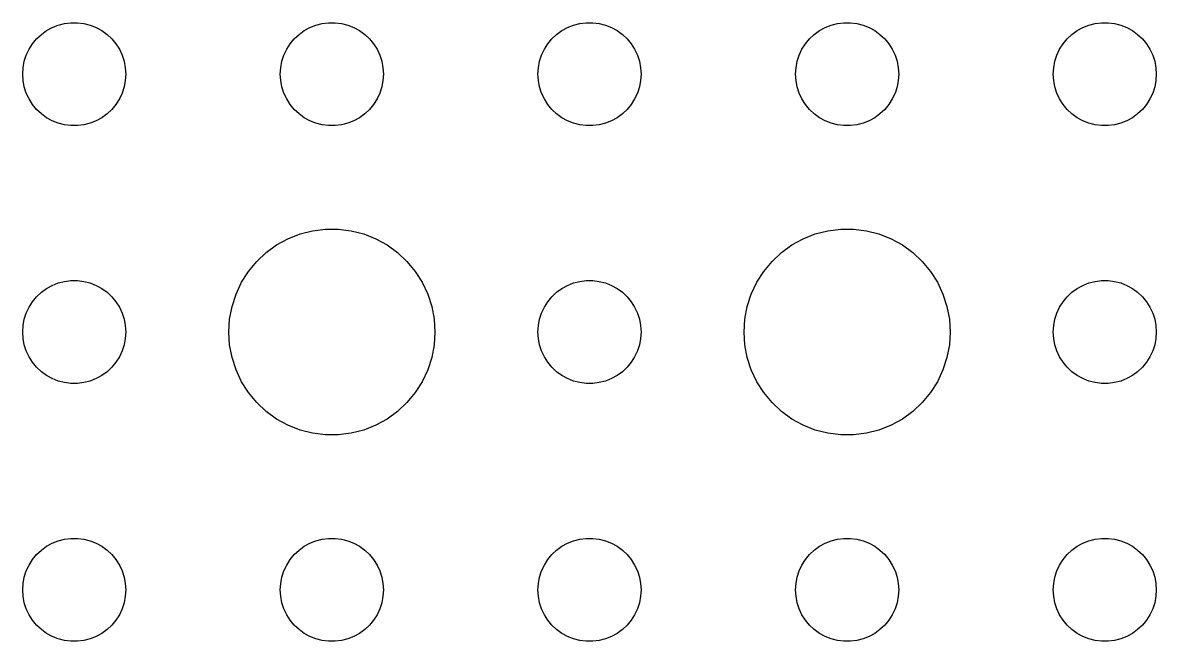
# Model space of a CAD drawing. Header units: metres. Extents: x -150 to 150, y -104 to 104.
# Drawn here: x -1.5 to 31.5, y -76.5 to -58.5 of the extents above; entities that cross this region are included whole.
import ezdxf

# ---------------------------------------------------------------- set-up
doc = ezdxf.new("R2010")
doc.units = ezdxf.units.M

msp = doc.modelspace()

# ---------------------------------------------------------------- linework, layer by layer
for p, q in [((-0.95613, -58.8442), (-0.80373, -58.7335)), ((-0.80373, -58.7335), (-0.63866, -58.6428)), ((-0.63866, -58.6428), (-0.46352, -58.5734)), ((-0.46352, -58.5734), (-0.28107, -58.5266)), ((-0.28107, -58.5266), (-0.09418, -58.503)), ((-0.09418, -58.503), (0.09418, -58.503)), ((0.09418, -58.503), (0.28107, -58.5266)), ((0.28107, -58.5266), (0.46352, -58.5734)), ((0.46352, -58.5734), (0.63866, -58.6428)), ((0.63866, -58.6428), (0.80373, -58.7335)), ((0.80373, -58.7335), (0.95613, -58.8442)), ((6.54385, -58.8442), (6.69626, -58.7335)), ((6.69626, -58.7335), (6.86133, -58.6428)), ((6.86133, -58.6428), (7.03647, -58.5734)), ((7.03647, -58.5734), (7.21892, -58.5266)), ((7.21892, -58.5266), (7.40581, -58.503)), ((7.40581, -58.503), (7.59418, -58.503)), ((7.59418, -58.503), (7.78107, -58.5266)), ((7.78107, -58.5266), (7.96352, -58.5734)), ((7.96352, -58.5734), (8.13866, -58.6428)), ((8.13866, -58.6428), (8.30373, -58.7335)), ((8.30373, -58.7335), (8.45613, -58.8442)), ((14.0439, -58.8442), (14.1963, -58.7335)), ((14.1963, -58.7335), (14.3613, -58.6428)), ((14.3613, -58.6428), (14.5365, -58.5734)), ((14.5365, -58.5734), (14.7189, -58.5266)), ((14.7189, -58.5266), (14.9058, -58.503)), ((14.9058, -58.503), (15.0942, -58.503)), ((15.0942, -58.503), (15.2811, -58.5266)), ((15.2811, -58.5266), (15.4635, -58.5734)), ((15.4635, -58.5734), (15.6387, -58.6428)), ((15.6387, -58.6428), (15.8037, -58.7335)), ((15.8037, -58.7335), (15.9561, -58.8442)), ((21.5439, -58.8442), (21.6963, -58.7335)), ((21.6963, -58.7335), (21.8613, -58.6428)), ((21.8613, -58.6428), (22.0365, -58.5734)), ((22.0365, -58.5734), (22.2189, -58.5266)), ((22.2189, -58.5266), (22.4058, -58.503)), ((22.4058, -58.503), (22.5942, -58.503)), ((22.5942, -58.503), (22.7811, -58.5266)), ((22.7811, -58.5266), (22.9635, -58.5734)), ((22.9635, -58.5734), (23.1387, -58.6428)), ((23.1387, -58.6428), (23.3037, -58.7335)), ((23.3037, -58.7335), (23.4561, -58.8442)), ((29.0439, -58.8442), (29.1963, -58.7335)), ((29.1963, -58.7335), (29.3613, -58.6428)), ((29.3613, -58.6428), (29.5365, -58.5734)), ((29.5365, -58.5734), (29.7189, -58.5266)), ((29.7189, -58.5266), (29.9058, -58.503)), ((29.9058, -58.503), (30.0942, -58.503)), ((30.0942, -58.503), (30.2811, -58.5266)), ((30.2811, -58.5266), (30.4635, -58.5734)), ((30.4635, -58.5734), (30.6387, -58.6428)), ((30.6387, -58.6428), (30.8037, -58.7335)), ((30.8037, -58.7335), (30.9561, -58.8442)), ((-1.21352, -59.1183), (-1.09344, -58.9732)), ((-1.09344, -58.9732), (-0.95613, -58.8442)), ((0.95613, -58.8442), (1.09344, -58.9732)), ((1.09344, -58.9732), (1.21352, -59.1183)), ((6.28647, -59.1183), (6.40654, -58.9732)), ((6.40654, -58.9732), (6.54385, -58.8442)), ((8.45613, -58.8442), (8.59344, -58.9732)), ((8.59344, -58.9732), (8.71352, -59.1183)), ((13.7865, -59.1183), (13.9065, -58.9732)), ((13.9065, -58.9732), (14.0439, -58.8442)), ((15.9561, -58.8442), (16.0934, -58.9732)), ((16.0934, -58.9732), (16.2135, -59.1183)), ((21.2865, -59.1183), (21.4065, -58.9732)), ((21.4065, -58.9732), (21.5439, -58.8442)), ((23.4561, -58.8442), (23.5934, -58.9732)), ((23.5934, -58.9732), (23.7135, -59.1183)), ((28.7865, -59.1183), (28.9065, -58.9732)), ((28.9065, -58.9732), (29.0439, -58.8442)), ((30.9561, -58.8442), (31.0934, -58.9732)), ((31.0934, -58.9732), (31.2135, -59.1183)), ((-1.39465, -59.4478), (-1.31445, -59.2774)), ((-1.31445, -59.2774), (-1.21352, -59.1183)), ((1.21352, -59.1183), (1.31445, -59.2774)), ((1.31445, -59.2774), (1.39465, -59.4478)), ((6.10533, -59.4478), (6.18553, -59.2774)), ((6.18553, -59.2774), (6.28647, -59.1183)), ((8.71352, -59.1183), (8.81445, -59.2774)), ((8.81445, -59.2774), (8.89465, -59.4478)), ((13.6053, -59.4478), (13.6855, -59.2774)), ((13.6855, -59.2774), (13.7865, -59.1183)), ((16.2135, -59.1183), (16.3145, -59.2774)), ((16.3145, -59.2774), (16.3947, -59.4478)), ((21.1053, -59.4478), (21.1855, -59.2774)), ((21.1855, -59.2774), (21.2865, -59.1183)), ((23.7135, -59.1183), (23.8145, -59.2774)), ((23.8145, -59.2774), (23.8947, -59.4478)), ((28.6053, -59.4478), (28.6855, -59.2774)), ((28.6855, -59.2774), (28.7865, -59.1183)), ((31.2135, -59.1183), (31.3145, -59.2774)), ((31.3145, -59.2774), (31.3947, -59.4478)), ((-1.48816, -59.812), (-1.45287, -59.627)), ((-1.45287, -59.627), (-1.39465, -59.4478)), ((1.39465, -59.4478), (1.45287, -59.627)), ((1.45287, -59.627), (1.48816, -59.812)), ((6.01183, -59.812), (6.04712, -59.627)), ((6.04712, -59.627), (6.10533, -59.4478)), ((8.89465, -59.4478), (8.95287, -59.627)), ((8.95287, -59.627), (8.98816, -59.812)), ((13.5118, -59.812), (13.5471, -59.627)), ((13.5471, -59.627), (13.6053, -59.4478)), ((16.3947, -59.4478), (16.4529, -59.627)), ((16.4529, -59.627), (16.4882, -59.812)), ((21.0118, -59.812), (21.0471, -59.627)), ((21.0471, -59.627), (21.1053, -59.4478)), ((23.8947, -59.4478), (23.9529, -59.627)), ((23.9529, -59.627), (23.9882, -59.812)), ((28.5118, -59.812), (28.5471, -59.627)), ((28.5471, -59.627), (28.6053, -59.4478)), ((31.3947, -59.4478), (31.4529, -59.627)), ((31.4529, -59.627), (31.4882, -59.812)), ((-1.5, -60), (-1.48816, -59.812)), ((-1.48816, -60.188), (-1.5, -60)), ((1.48816, -59.812), (1.5, -60)), ((1.5, -60), (1.48816, -60.188)), ((6, -60), (6.01183, -59.812)), ((6.01183, -60.188), (6, -60)), ((8.98816, -59.812), (9, -60)), ((9, -60), (8.98816, -60.188)), ((13.5, -60), (13.5118, -59.812)), ((13.5118, -60.188), (13.5, -60)), ((16.4882, -59.812), (16.5, -60)), ((16.5, -60), (16.4882, -60.188)), ((21, -60), (21.0118, -59.812)), ((21.0118, -60.188), (21, -60)), ((23.9882, -59.812), (24, -60)), ((24, -60), (23.9882, -60.188)), ((28.5, -60), (28.5118, -59.812)), ((28.5118, -60.188), (28.5, -60)), ((31.4882, -59.812), (31.5, -60)), ((31.5, -60), (31.4882, -60.188)), ((-1.45287, -60.373), (-1.48816, -60.188)), ((-1.39465, -60.5522), (-1.45287, -60.373)), ((1.45287, -60.373), (1.39465, -60.5522)), ((1.48816, -60.188), (1.45287, -60.373)), ((6.04712, -60.373), (6.01183, -60.188)), ((6.10533, -60.5522), (6.04712, -60.373)), ((8.95287, -60.373), (8.89465, -60.5522)), ((8.98816, -60.188), (8.95287, -60.373)), ((13.5471, -60.373), (13.5118, -60.188)), ((13.6053, -60.5522), (13.5471, -60.373)), ((16.4529, -60.373), (16.3947, -60.5522)), ((16.4882, -60.188), (16.4529, -60.373)), ((21.0471, -60.373), (21.0118, -60.188)), ((21.1053, -60.5522), (21.0471, -60.373)), ((23.9529, -60.373), (23.8947, -60.5522)), ((23.9882, -60.188), (23.9529, -60.373)), ((28.5471, -60.373), (28.5118, -60.188)), ((28.6053, -60.5522), (28.5471, -60.373)), ((31.4529, -60.373), (31.3947, -60.5522)), ((31.4882, -60.188), (31.4529, -60.373)), ((-1.31445, -60.7226), (-1.39465, -60.5522)), ((1.39465, -60.5522), (1.31445, -60.7226)), ((6.18553, -60.7226), (6.10533, -60.5522)), ((8.89465, -60.5522), (8.81445, -60.7226)), ((13.6855, -60.7226), (13.6053, -60.5522)), ((16.3947, -60.5522), (16.3145, -60.7226)), ((21.1855, -60.7226), (21.1053, -60.5522)), ((23.8947, -60.5522), (23.8145, -60.7226)), ((28.6855, -60.7226), (28.6053, -60.5522)), ((31.3947, -60.5522), (31.3145, -60.7226)), ((-1.21352, -60.8817), (-1.31445, -60.7226)), ((-1.09344, -61.0268), (-1.21352, -60.8817)), ((-0.95613, -61.1558), (-1.09344, -61.0268)), ((1.09344, -61.0268), (0.95613, -61.1558)), ((1.21352, -60.8817), (1.09344, -61.0268)), ((1.31445, -60.7226), (1.21352, -60.8817)), ((6.28647, -60.8817), (6.18553, -60.7226)), ((6.40654, -61.0268), (6.28647, -60.8817)), ((6.54385, -61.1558), (6.40654, -61.0268)), ((8.59344, -61.0268), (8.45613, -61.1558)), ((8.71352, -60.8817), (8.59344, -61.0268)), ((8.81445, -60.7226), (8.71352, -60.8817)), ((13.7865, -60.8817), (13.6855, -60.7226)), ((13.9065, -61.0268), (13.7865, -60.8817)), ((14.0439, -61.1558), (13.9065, -61.0268)), ((16.0934, -61.0268), (15.9561, -61.1558)), ((16.2135, -60.8817), (16.0934, -61.0268)), ((16.3145, -60.7226), (16.2135, -60.8817)), ((21.2865, -60.8817), (21.1855, -60.7226)), ((21.4065, -61.0268), (21.2865, -60.8817)), ((21.5439, -61.1558), (21.4065, -61.0268)), ((23.5934, -61.0268), (23.4561, -61.1558)), ((23.7135, -60.8817), (23.5934, -61.0268)), ((23.8145, -60.7226), (23.7135, -60.8817)), ((28.7865, -60.8817), (28.6855, -60.7226)), ((28.9065, -61.0268), (28.7865, -60.8817)), ((29.0439, -61.1558), (28.9065, -61.0268)), ((31.0934, -61.0268), (30.9561, -61.1558)), ((31.2135, -60.8817), (31.0934, -61.0268)), ((31.3145, -60.7226), (31.2135, -60.8817)), ((-0.80373, -61.2665), (-0.95613, -61.1558)), ((-0.63866, -61.3572), (-0.80373, -61.2665)), ((-0.46352, -61.4266), (-0.63866, -61.3572)), ((0.63866, -61.3572), (0.46352, -61.4266)), ((0.80373, -61.2665), (0.63866, -61.3572)), ((0.95613, -61.1558), (0.80373, -61.2665)), ((6.69626, -61.2665), (6.54385, -61.1558)), ((6.86133, -61.3572), (6.69626, -61.2665)), ((7.03647, -61.4266), (6.86133, -61.3572)), ((8.13866, -61.3572), (7.96352, -61.4266)), ((8.30373, -61.2665), (8.13866, -61.3572)), ((8.45613, -61.1558), (8.30373, -61.2665)), ((14.1963, -61.2665), (14.0439, -61.1558)), ((14.3613, -61.3572), (14.1963, -61.2665)), ((14.5365, -61.4266), (14.3613, -61.3572)), ((15.6387, -61.3572), (15.4635, -61.4266)), ((15.8037, -61.2665), (15.6387, -61.3572)), ((15.9561, -61.1558), (15.8037, -61.2665)), ((21.6963, -61.2665), (21.5439, -61.1558)), ((21.8613, -61.3572), (21.6963, -61.2665)), ((22.0365, -61.4266), (21.8613, -61.3572)), ((23.1387, -61.3572), (22.9635, -61.4266)), ((23.3037, -61.2665), (23.1387, -61.3572)), ((23.4561, -61.1558), (23.3037, -61.2665)), ((29.1963, -61.2665), (29.0439, -61.1558)), ((29.3613, -61.3572), (29.1963, -61.2665)), ((29.5365, -61.4266), (29.3613, -61.3572)), ((30.6387, -61.3572), (30.4635, -61.4266)), ((30.8037, -61.2665), (30.6387, -61.3572)), ((30.9561, -61.1558), (30.8037, -61.2665)), ((-0.28107, -61.4734), (-0.46352, -61.4266)), ((-0.09418, -61.497), (-0.28107, -61.4734)), ((0.09418, -61.497), (-0.09418, -61.497)), ((0.28107, -61.4734), (0.09418, -61.497)), ((0.46352, -61.4266), (0.28107, -61.4734)), ((7.21892, -61.4734), (7.03647, -61.4266)), ((7.40581, -61.497), (7.21892, -61.4734)), ((7.59418, -61.497), (7.40581, -61.497)), ((7.78107, -61.4734), (7.59418, -61.497)), ((7.96352, -61.4266), (7.78107, -61.4734)), ((14.7189, -61.4734), (14.5365, -61.4266)), ((14.9058, -61.497), (14.7189, -61.4734)), ((15.0942, -61.497), (14.9058, -61.497)), ((15.2811, -61.4734), (15.0942, -61.497)), ((15.4635, -61.4266), (15.2811, -61.4734)), ((22.2189, -61.4734), (22.0365, -61.4266)), ((22.4058, -61.497), (22.2189, -61.4734)), ((22.5942, -61.497), (22.4058, -61.497)), ((22.7811, -61.4734), (22.5942, -61.497)), ((22.9635, -61.4266), (22.7811, -61.4734)), ((29.7189, -61.4734), (29.5365, -61.4266)), ((29.9058, -61.497), (29.7189, -61.4734)), ((30.0942, -61.497), (29.9058, -61.497)), ((30.2811, -61.4734), (30.0942, -61.497)), ((30.4635, -61.4266), (30.2811, -61.4734)), ((6.22266, -64.7855), (6.57294, -64.6468)), ((6.57294, -64.6468), (6.93785, -64.5531)), ((6.93785, -64.5531), (7.31161, -64.5059)), ((7.31161, -64.5059), (7.68837, -64.5059)), ((7.68837, -64.5059), (8.06213, -64.5531)), ((8.06213, -64.5531), (8.42705, -64.6468)), ((8.42705, -64.6468), (8.77733, -64.7855)), ((21.2227, -64.7855), (21.5729, -64.6468)), ((21.5729, -64.6468), (21.9379, -64.5531)), ((21.9379, -64.5531), (22.3116, -64.5059)), ((22.3116, -64.5059), (22.6884, -64.5059)), ((22.6884, -64.5059), (23.0621, -64.5531)), ((23.0621, -64.5531), (23.427, -64.6468)), ((23.427, -64.6468), (23.7773, -64.7855)), ((5.58772, -65.1885), (5.89252, -64.967)), ((5.89252, -64.967), (6.22266, -64.7855)), ((8.77733, -64.7855), (9.10747, -64.967)), ((9.10747, -64.967), (9.41226, -65.1885)), ((20.5877, -65.1885), (20.8925, -64.967)), ((20.8925, -64.967), (21.2227, -64.7855)), ((23.7773, -64.7855), (24.1075, -64.967)), ((24.1075, -64.967), (24.4123, -65.1885)), ((5.31308, -65.4464), (5.58772, -65.1885)), ((9.41226, -65.1885), (9.6869, -65.4464)), ((20.3131, -65.4464), (20.5877, -65.1885)), ((24.4123, -65.1885), (24.6869, -65.4464)), ((5.07294, -65.7366), (5.31308, -65.4464)), ((9.6869, -65.4464), (9.92705, -65.7366)), ((20.0729, -65.7366), (20.3131, -65.4464)), ((24.6869, -65.4464), (24.927, -65.7366)), ((4.87108, -66.0547), (5.07294, -65.7366)), ((9.92705, -65.7366), (10.1289, -66.0547)), ((19.8711, -66.0547), (20.0729, -65.7366)), ((24.927, -65.7366), (25.1289, -66.0547)), ((-0.95613, -66.3442), (-0.80373, -66.2335)), ((-0.80373, -66.2335), (-0.63866, -66.1428)), ((-0.63866, -66.1428), (-0.46352, -66.0734)), ((-0.46352, -66.0734), (-0.28107, -66.0266)), ((-0.28107, -66.0266), (-0.09418, -66.003)), ((-0.09418, -66.003), (0.09418, -66.003)), ((0.09418, -66.003), (0.28107, -66.0266)), ((0.28107, -66.0266), (0.46352, -66.0734)), ((0.46352, -66.0734), (0.63866, -66.1428)), ((0.63866, -66.1428), (0.80373, -66.2335)), ((0.80373, -66.2335), (0.95613, -66.3442)), ((4.71066, -66.3956), (4.87108, -66.0547)), ((10.1289, -66.0547), (10.2893, -66.3956)), ((14.0439, -66.3442), (14.1963, -66.2335)), ((14.1963, -66.2335), (14.3613, -66.1428)), ((14.3613, -66.1428), (14.5365, -66.0734)), ((14.5365, -66.0734), (14.7189, -66.0266)), ((14.7189, -66.0266), (14.9058, -66.003)), ((14.9058, -66.003), (15.0942, -66.003)), ((15.0942, -66.003), (15.2811, -66.0266)), ((15.2811, -66.0266), (15.4635, -66.0734)), ((15.4635, -66.0734), (15.6387, -66.1428)), ((15.6387, -66.1428), (15.8037, -66.2335)), ((15.8037, -66.2335), (15.9561, -66.3442)), ((19.7107, -66.3956), (19.8711, -66.0547)), ((25.1289, -66.0547), (25.2893, -66.3956)), ((29.0439, -66.3442), (29.1963, -66.2335)), ((29.1963, -66.2335), (29.3613, -66.1428)), ((29.3613, -66.1428), (29.5365, -66.0734)), ((29.5365, -66.0734), (29.7189, -66.0266)), ((29.7189, -66.0266), (29.9058, -66.003)), ((29.9058, -66.003), (30.0942, -66.003)), ((30.0942, -66.003), (30.2811, -66.0266)), ((30.2811, -66.0266), (30.4635, -66.0734)), ((30.4635, -66.0734), (30.6387, -66.1428)), ((30.6387, -66.1428), (30.8037, -66.2335)), ((30.8037, -66.2335), (30.9561, -66.3442)), ((-1.31445, -66.7774), (-1.21352, -66.6183)), ((-1.21352, -66.6183), (-1.09344, -66.4732)), ((-1.09344, -66.4732), (-0.95613, -66.3442)), ((0.95613, -66.3442), (1.09344, -66.4732)), ((1.09344, -66.4732), (1.21352, -66.6183)), ((1.21352, -66.6183), (1.31445, -66.7774)), ((4.59424, -66.7539), (4.71066, -66.3956)), ((10.2893, -66.3956), (10.4057, -66.7539)), ((13.6855, -66.7774), (13.7865, -66.6183)), ((13.7865, -66.6183), (13.9065, -66.4732)), ((13.9065, -66.4732), (14.0439, -66.3442)), ((15.9561, -66.3442), (16.0934, -66.4732)), ((16.0934, -66.4732), (16.2135, -66.6183)), ((16.2135, -66.6183), (16.3145, -66.7774)), ((19.5942, -66.7539), (19.7107, -66.3956)), ((25.2893, -66.3956), (25.4057, -66.7539)), ((28.6855, -66.7774), (28.7865, -66.6183)), ((28.7865, -66.6183), (28.9065, -66.4732)), ((28.9065, -66.4732), (29.0439, -66.3442)), ((30.9561, -66.3442), (31.0934, -66.4732)), ((31.0934, -66.4732), (31.2135, -66.6183)), ((31.2135, -66.6183), (31.3145, -66.7774)), ((-1.45287, -67.127), (-1.39465, -66.9478)), ((-1.39465, -66.9478), (-1.31445, -66.7774)), ((1.31445, -66.7774), (1.39465, -66.9478)), ((1.39465, -66.9478), (1.45287, -67.127)), ((4.52365, -67.124), (4.59424, -66.7539)), ((10.4057, -66.7539), (10.4763, -67.124)), ((13.5471, -67.127), (13.6053, -66.9478)), ((13.6053, -66.9478), (13.6855, -66.7774)), ((16.3145, -66.7774), (16.3947, -66.9478)), ((16.3947, -66.9478), (16.4529, -67.127)), ((19.5237, -67.124), (19.5942, -66.7539)), ((25.4057, -66.7539), (25.4763, -67.124)), ((28.5471, -67.127), (28.6053, -66.9478)), ((28.6053, -66.9478), (28.6855, -66.7774)), ((31.3145, -66.7774), (31.3947, -66.9478)), ((31.3947, -66.9478), (31.4529, -67.127)), ((-1.5, -67.5), (-1.48816, -67.312)), ((-1.48816, -67.312), (-1.45287, -67.127)), ((1.45287, -67.127), (1.48816, -67.312)), ((1.48816, -67.312), (1.5, -67.5)), ((4.5, -67.5), (4.52365, -67.124)), ((10.4763, -67.124), (10.5, -67.5)), ((13.5, -67.5), (13.5118, -67.312)), ((13.5118, -67.312), (13.5471, -67.127)), ((16.4529, -67.127), (16.4882, -67.312)), ((16.4882, -67.312), (16.5, -67.5)), ((19.5, -67.5), (19.5237, -67.124)), ((25.4763, -67.124), (25.5, -67.5)), ((28.5, -67.5), (28.5118, -67.312)), ((28.5118, -67.312), (28.5471, -67.127)), ((31.4529, -67.127), (31.4882, -67.312)), ((31.4882, -67.312), (31.5, -67.5)), ((-1.48816, -67.688), (-1.5, -67.5)), ((1.5, -67.5), (1.48816, -67.688)), ((4.52365, -67.876), (4.5, -67.5)), ((10.5, -67.5), (10.4763, -67.876)), ((13.5118, -67.688), (13.5, -67.5)), ((16.5, -67.5), (16.4882, -67.688)), ((19.5237, -67.876), (19.5, -67.5)), ((25.5, -67.5), (25.4763, -67.876)), ((28.5118, -67.688), (28.5, -67.5)), ((31.5, -67.5), (31.4882, -67.688)), ((-1.45287, -67.873), (-1.48816, -67.688)), ((-1.39465, -68.0522), (-1.45287, -67.873)), ((1.45287, -67.873), (1.39465, -68.0522)), ((1.48816, -67.688), (1.45287, -67.873)), ((4.59424, -68.2461), (4.52365, -67.876)), ((10.4763, -67.876), (10.4057, -68.2461)), ((13.5471, -67.873), (13.5118, -67.688)), ((13.6053, -68.0522), (13.5471, -67.873)), ((16.4529, -67.873), (16.3947, -68.0522)), ((16.4882, -67.688), (16.4529, -67.873)), ((19.5942, -68.2461), (19.5237, -67.876)), ((25.4763, -67.876), (25.4057, -68.2461)), ((28.5471, -67.873), (28.5118, -67.688)), ((28.6053, -68.0522), (28.5471, -67.873)), ((31.4529, -67.873), (31.3947, -68.0522)), ((31.4882, -67.688), (31.4529, -67.873)), ((-1.31445, -68.2226), (-1.39465, -68.0522)), ((-1.21352, -68.3817), (-1.31445, -68.2226)), ((1.31445, -68.2226), (1.21352, -68.3817)), ((1.39465, -68.0522), (1.31445, -68.2226)), ((4.71066, -68.6044), (4.59424, -68.2461)), ((10.4057, -68.2461), (10.2893, -68.6044)), ((13.6855, -68.2226), (13.6053, -68.0522)), ((13.7865, -68.3817), (13.6855, -68.2226)), ((16.3145, -68.2226), (16.2135, -68.3817)), ((16.3947, -68.0522), (16.3145, -68.2226)), ((19.7107, -68.6044), (19.5942, -68.2461)), ((25.4057, -68.2461), (25.2893, -68.6044)), ((28.6855, -68.2226), (28.6053, -68.0522)), ((28.7865, -68.3817), (28.6855, -68.2226)), ((31.3145, -68.2226), (31.2135, -68.3817)), ((31.3947, -68.0522), (31.3145, -68.2226)), ((-1.09344, -68.5268), (-1.21352, -68.3817)), ((-0.95613, -68.6558), (-1.09344, -68.5268)), ((1.09344, -68.5268), (0.95613, -68.6558)), ((1.21352, -68.3817), (1.09344, -68.5268)), ((4.87108, -68.9453), (4.71066, -68.6044)), ((10.2893, -68.6044), (10.1289, -68.9453)), ((13.9065, -68.5268), (13.7865, -68.3817)), ((14.0439, -68.6558), (13.9065, -68.5268)), ((16.0934, -68.5268), (15.9561, -68.6558)), ((16.2135, -68.3817), (16.0934, -68.5268)), ((19.8711, -68.9453), (19.7107, -68.6044)), ((25.2893, -68.6044), (25.1289, -68.9453)), ((28.9065, -68.5268), (28.7865, -68.3817)), ((29.0439, -68.6558), (28.9065, -68.5268)), ((31.0934, -68.5268), (30.9561, -68.6558)), ((31.2135, -68.3817), (31.0934, -68.5268)), ((-0.80373, -68.7665), (-0.95613, -68.6558)), ((-0.63866, -68.8572), (-0.80373, -68.7665)), ((-0.46352, -68.9266), (-0.63866, -68.8572)), ((-0.28107, -68.9734), (-0.46352, -68.9266)), ((0.46352, -68.9266), (0.28107, -68.9734)), ((0.63866, -68.8572), (0.46352, -68.9266)), ((0.80373, -68.7665), (0.63866, -68.8572)), ((0.95613, -68.6558), (0.80373, -68.7665)), ((5.07294, -69.2634), (4.87108, -68.9453)), ((10.1289, -68.9453), (9.92705, -69.2634)), ((14.1963, -68.7665), (14.0439, -68.6558)), ((14.3613, -68.8572), (14.1963, -68.7665)), ((14.5365, -68.9266), (14.3613, -68.8572)), ((14.7189, -68.9734), (14.5365, -68.9266)), ((15.4635, -68.9266), (15.2811, -68.9734)), ((15.6387, -68.8572), (15.4635, -68.9266)), ((15.8037, -68.7665), (15.6387, -68.8572)), ((15.9561, -68.6558), (15.8037, -68.7665)), ((20.0729, -69.2634), (19.8711, -68.9453)), ((25.1289, -68.9453), (24.927, -69.2634)), ((29.1963, -68.7665), (29.0439, -68.6558)), ((29.3613, -68.8572), (29.1963, -68.7665)), ((29.5365, -68.9266), (29.3613, -68.8572)), ((29.7189, -68.9734), (29.5365, -68.9266)), ((30.4635, -68.9266), (30.2811, -68.9734)), ((30.6387, -68.8572), (30.4635, -68.9266)), ((30.8037, -68.7665), (30.6387, -68.8572)), ((30.9561, -68.6558), (30.8037, -68.7665)), ((-0.09418, -68.997), (-0.28107, -68.9734)), ((0.09418, -68.997), (-0.09418, -68.997)), ((0.28107, -68.9734), (0.09418, -68.997)), ((5.31308, -69.5536), (5.07294, -69.2634)), ((9.92705, -69.2634), (9.6869, -69.5536)), ((14.9058, -68.997), (14.7189, -68.9734)), ((15.0942, -68.997), (14.9058, -68.997)), ((15.2811, -68.9734), (15.0942, -68.997)), ((20.3131, -69.5536), (20.0729, -69.2634)), ((24.927, -69.2634), (24.6869, -69.5536)), ((29.9058, -68.997), (29.7189, -68.9734)), ((30.0942, -68.997), (29.9058, -68.997)), ((30.2811, -68.9734), (30.0942, -68.997)), ((5.58772, -69.8115), (5.31308, -69.5536)), ((9.6869, -69.5536), (9.41226, -69.8115)), ((20.5877, -69.8115), (20.3131, -69.5536)), ((24.6869, -69.5536), (24.4123, -69.8115)), ((5.89252, -70.033), (5.58772, -69.8115)), ((9.41226, -69.8115), (9.10747, -70.033)), ((20.8925, -70.033), (20.5877, -69.8115)), ((24.4123, -69.8115), (24.1075, -70.033)), ((6.22266, -70.2145), (5.89252, -70.033)), ((6.57294, -70.3532), (6.22266, -70.2145)), ((8.77733, -70.2145), (8.42705, -70.3532)), ((9.10747, -70.033), (8.77733, -70.2145)), ((21.2227, -70.2145), (20.8925, -70.033)), ((21.5729, -70.3532), (21.2227, -70.2145)), ((23.7773, -70.2145), (23.427, -70.3532)), ((24.1075, -70.033), (23.7773, -70.2145)), ((6.93785, -70.4469), (6.57294, -70.3532)), ((7.31161, -70.4941), (6.93785, -70.4469)), ((7.68837, -70.4941), (7.31161, -70.4941)), ((8.06213, -70.4469), (7.68837, -70.4941)), ((8.42705, -70.3532), (8.06213, -70.4469)), ((21.9379, -70.4469), (21.5729, -70.3532)), ((22.3116, -70.4941), (21.9379, -70.4469)), ((22.6884, -70.4941), (22.3116, -70.4941)), ((23.0621, -70.4469), (22.6884, -70.4941)), ((23.427, -70.3532), (23.0621, -70.4469)), ((-0.63866, -73.6428), (-0.46352, -73.5734)), ((-0.46352, -73.5734), (-0.28107, -73.5266)), ((-0.28107, -73.5266), (-0.09418, -73.503)), ((-0.09418, -73.503), (0.09418, -73.503)), ((0.09418, -73.503), (0.28107, -73.5266)), ((0.28107, -73.5266), (0.46352, -73.5734)), ((0.46352, -73.5734), (0.63866, -73.6428)), ((6.86133, -73.6428), (7.03647, -73.5734)), ((7.03647, -73.5734), (7.21892, -73.5266)), ((7.21892, -73.5266), (7.40581, -73.503)), ((7.40581, -73.503), (7.59418, -73.503)), ((7.59418, -73.503), (7.78107, -73.5266)), ((7.78107, -73.5266), (7.96352, -73.5734)), ((7.96352, -73.5734), (8.13866, -73.6428)), ((14.3613, -73.6428), (14.5365, -73.5734)), ((14.5365, -73.5734), (14.7189, -73.5266)), ((14.7189, -73.5266), (14.9058, -73.503)), ((14.9058, -73.503), (15.0942, -73.503)), ((15.0942, -73.503), (15.2811, -73.5266)), ((15.2811, -73.5266), (15.4635, -73.5734)), ((15.4635, -73.5734), (15.6387, -73.6428)), ((21.8613, -73.6428), (22.0365, -73.5734)), ((22.0365, -73.5734), (22.2189, -73.5266)), ((22.2189, -73.5266), (22.4058, -73.503)), ((22.4058, -73.503), (22.5942, -73.503)), ((22.5942, -73.503), (22.7811, -73.5266)), ((22.7811, -73.5266), (22.9635, -73.5734)), ((22.9635, -73.5734), (23.1387, -73.6428)), ((29.3613, -73.6428), (29.5365, -73.5734)), ((29.5365, -73.5734), (29.7189, -73.5266)), ((29.7189, -73.5266), (29.9058, -73.503)), ((29.9058, -73.503), (30.0942, -73.503)), ((30.0942, -73.503), (30.2811, -73.5266)), ((30.2811, -73.5266), (30.4635, -73.5734)), ((30.4635, -73.5734), (30.6387, -73.6428)), ((-1.09344, -73.9732), (-0.95613, -73.8442)), ((-0.95613, -73.8442), (-0.80373, -73.7335)), ((-0.80373, -73.7335), (-0.63866, -73.6428)), ((0.63866, -73.6428), (0.80373, -73.7335)), ((0.80373, -73.7335), (0.95613, -73.8442)), ((0.95613, -73.8442), (1.09344, -73.9732)), ((6.40654, -73.9732), (6.54385, -73.8442)), ((6.54385, -73.8442), (6.69626, -73.7335)), ((6.69626, -73.7335), (6.86133, -73.6428)), ((8.13866, -73.6428), (8.30373, -73.7335)), ((8.30373, -73.7335), (8.45613, -73.8442)), ((8.45613, -73.8442), (8.59344, -73.9732)), ((13.9065, -73.9732), (14.0439, -73.8442)), ((14.0439, -73.8442), (14.1963, -73.7335)), ((14.1963, -73.7335), (14.3613, -73.6428)), ((15.6387, -73.6428), (15.8037, -73.7335)), ((15.8037, -73.7335), (15.9561, -73.8442)), ((15.9561, -73.8442), (16.0934, -73.9732)), ((21.4065, -73.9732), (21.5439, -73.8442)), ((21.5439, -73.8442), (21.6963, -73.7335)), ((21.6963, -73.7335), (21.8613, -73.6428)), ((23.1387, -73.6428), (23.3037, -73.7335)), ((23.3037, -73.7335), (23.4561, -73.8442)), ((23.4561, -73.8442), (23.5934, -73.9732)), ((28.9065, -73.9732), (29.0439, -73.8442)), ((29.0439, -73.8442), (29.1963, -73.7335)), ((29.1963, -73.7335), (29.3613, -73.6428)), ((30.6387, -73.6428), (30.8037, -73.7335)), ((30.8037, -73.7335), (30.9561, -73.8442)), ((30.9561, -73.8442), (31.0934, -73.9732)), ((-1.31445, -74.2774), (-1.21352, -74.1183)), ((-1.21352, -74.1183), (-1.09344, -73.9732)), ((1.09344, -73.9732), (1.21352, -74.1183)), ((1.21352, -74.1183), (1.31445, -74.2774)), ((6.18553, -74.2774), (6.28647, -74.1183)), ((6.28647, -74.1183), (6.40654, -73.9732)), ((8.59344, -73.9732), (8.71352, -74.1183)), ((8.71352, -74.1183), (8.81445, -74.2774)), ((13.6855, -74.2774), (13.7865, -74.1183)), ((13.7865, -74.1183), (13.9065, -73.9732)), ((16.0934, -73.9732), (16.2135, -74.1183)), ((16.2135, -74.1183), (16.3145, -74.2774)), ((21.1855, -74.2774), (21.2865, -74.1183)), ((21.2865, -74.1183), (21.4065, -73.9732)), ((23.5934, -73.9732), (23.7135, -74.1183)), ((23.7135, -74.1183), (23.8145, -74.2774)), ((28.6855, -74.2774), (28.7865, -74.1183)), ((28.7865, -74.1183), (28.9065, -73.9732)), ((31.0934, -73.9732), (31.2135, -74.1183)), ((31.2135, -74.1183), (31.3145, -74.2774)), ((-1.45287, -74.627), (-1.39465, -74.4478)), ((-1.39465, -74.4478), (-1.31445, -74.2774)), ((1.31445, -74.2774), (1.39465, -74.4478)), ((1.39465, -74.4478), (1.45287, -74.627)), ((6.04712, -74.627), (6.10533, -74.4478)), ((6.10533, -74.4478), (6.18553, -74.2774)), ((8.81445, -74.2774), (8.89465, -74.4478)), ((8.89465, -74.4478), (8.95287, -74.627)), ((13.5471, -74.627), (13.6053, -74.4478)), ((13.6053, -74.4478), (13.6855, -74.2774)), ((16.3145, -74.2774), (16.3947, -74.4478)), ((16.3947, -74.4478), (16.4529, -74.627)), ((21.0471, -74.627), (21.1053, -74.4478)), ((21.1053, -74.4478), (21.1855, -74.2774)), ((23.8145, -74.2774), (23.8947, -74.4478)), ((23.8947, -74.4478), (23.9529, -74.627)), ((28.5471, -74.627), (28.6053, -74.4478)), ((28.6053, -74.4478), (28.6855, -74.2774)), ((31.3145, -74.2774), (31.3947, -74.4478)), ((31.3947, -74.4478), (31.4529, -74.627)), ((-1.5, -75), (-1.48816, -74.812)), ((-1.48816, -74.812), (-1.45287, -74.627)), ((1.45287, -74.627), (1.48816, -74.812)), ((1.48816, -74.812), (1.5, -75)), ((6, -75), (6.01183, -74.812)), ((6.01183, -74.812), (6.04712, -74.627)), ((8.95287, -74.627), (8.98816, -74.812)), ((8.98816, -74.812), (9, -75)), ((13.5, -75), (13.5118, -74.812)), ((13.5118, -74.812), (13.5471, -74.627)), ((16.4529, -74.627), (16.4882, -74.812)), ((16.4882, -74.812), (16.5, -75)), ((21, -75), (21.0118, -74.812)), ((21.0118, -74.812), (21.0471, -74.627)), ((23.9529, -74.627), (23.9882, -74.812)), ((23.9882, -74.812), (24, -75)), ((28.5, -75), (28.5118, -74.812)), ((28.5118, -74.812), (28.5471, -74.627)), ((31.4529, -74.627), (31.4882, -74.812)), ((31.4882, -74.812), (31.5, -75)), ((-1.48816, -75.188), (-1.5, -75)), ((-1.45287, -75.373), (-1.48816, -75.188)), ((1.48816, -75.188), (1.45287, -75.373)), ((1.5, -75), (1.48816, -75.188)), ((6.01183, -75.188), (6, -75)), ((6.04712, -75.373), (6.01183, -75.188)), ((8.98816, -75.188), (8.95287, -75.373)), ((9, -75), (8.98816, -75.188)), ((13.5118, -75.188), (13.5, -75)), ((13.5471, -75.373), (13.5118, -75.188)), ((16.4882, -75.188), (16.4529, -75.373)), ((16.5, -75), (16.4882, -75.188)), ((21.0118, -75.188), (21, -75)), ((21.0471, -75.373), (21.0118, -75.188)), ((23.9882, -75.188), (23.9529, -75.373)), ((24, -75), (23.9882, -75.188)), ((28.5118, -75.188), (28.5, -75)), ((28.5471, -75.373), (28.5118, -75.188)), ((31.4882, -75.188), (31.4529, -75.373)), ((31.5, -75), (31.4882, -75.188)), ((-1.39465, -75.5522), (-1.45287, -75.373)), ((-1.31445, -75.7226), (-1.39465, -75.5522)), ((1.39465, -75.5522), (1.31445, -75.7226)), ((1.45287, -75.373), (1.39465, -75.5522)), ((6.10533, -75.5522), (6.04712, -75.373)), ((6.18553, -75.7226), (6.10533, -75.5522)), ((8.89465, -75.5522), (8.81445, -75.7226)), ((8.95287, -75.373), (8.89465, -75.5522)), ((13.6053, -75.5522), (13.5471, -75.373)), ((13.6855, -75.7226), (13.6053, -75.5522)), ((16.3947, -75.5522), (16.3145, -75.7226)), ((16.4529, -75.373), (16.3947, -75.5522)), ((21.1053, -75.5522), (21.0471, -75.373)), ((21.1855, -75.7226), (21.1053, -75.5522)), ((23.8947, -75.5522), (23.8145, -75.7226)), ((23.9529, -75.373), (23.8947, -75.5522)), ((28.6053, -75.5522), (28.5471, -75.373)), ((28.6855, -75.7226), (28.6053, -75.5522)), ((31.3947, -75.5522), (31.3145, -75.7226)), ((31.4529, -75.373), (31.3947, -75.5522)), ((-1.21352, -75.8817), (-1.31445, -75.7226)), ((-1.09344, -76.0268), (-1.21352, -75.8817)), ((1.21352, -75.8817), (1.09344, -76.0268)), ((1.31445, -75.7226), (1.21352, -75.8817)), ((6.28647, -75.8817), (6.18553, -75.7226)), ((6.40654, -76.0268), (6.28647, -75.8817)), ((8.71352, -75.8817), (8.59344, -76.0268)), ((8.81445, -75.7226), (8.71352, -75.8817)), ((13.7865, -75.8817), (13.6855, -75.7226)), ((13.9065, -76.0268), (13.7865, -75.8817)), ((16.2135, -75.8817), (16.0934, -76.0268)), ((16.3145, -75.7226), (16.2135, -75.8817)), ((21.2865, -75.8817), (21.1855, -75.7226)), ((21.4065, -76.0268), (21.2865, -75.8817)), ((23.7135, -75.8817), (23.5934, -76.0268)), ((23.8145, -75.7226), (23.7135, -75.8817)), ((28.7865, -75.8817), (28.6855, -75.7226)), ((28.9065, -76.0268), (28.7865, -75.8817)), ((31.2135, -75.8817), (31.0934, -76.0268)), ((31.3145, -75.7226), (31.2135, -75.8817)), ((-0.95613, -76.1558), (-1.09344, -76.0268)), ((-0.80373, -76.2665), (-0.95613, -76.1558)), ((0.95613, -76.1558), (0.80373, -76.2665)), ((1.09344, -76.0268), (0.95613, -76.1558)), ((6.54385, -76.1558), (6.40654, -76.0268)), ((6.69626, -76.2665), (6.54385, -76.1558)), ((8.45613, -76.1558), (8.30373, -76.2665)), ((8.59344, -76.0268), (8.45613, -76.1558)), ((14.0439, -76.1558), (13.9065, -76.0268)), ((14.1963, -76.2665), (14.0439, -76.1558)), ((15.9561, -76.1558), (15.8037, -76.2665)), ((16.0934, -76.0268), (15.9561, -76.1558)), ((21.5439, -76.1558), (21.4065, -76.0268)), ((21.6963, -76.2665), (21.5439, -76.1558)), ((23.4561, -76.1558), (23.3037, -76.2665)), ((23.5934, -76.0268), (23.4561, -76.1558)), ((29.0439, -76.1558), (28.9065, -76.0268)), ((29.1963, -76.2665), (29.0439, -76.1558)), ((30.9561, -76.1558), (30.8037, -76.2665)), ((31.0934, -76.0268), (30.9561, -76.1558)), ((-0.63866, -76.3572), (-0.80373, -76.2665)), ((-0.46352, -76.4266), (-0.63866, -76.3572)), ((-0.28107, -76.4734), (-0.46352, -76.4266)), ((-0.09418, -76.497), (-0.28107, -76.4734)), ((0.09418, -76.497), (-0.09418, -76.497)), ((0.28107, -76.4734), (0.09418, -76.497)), ((0.46352, -76.4266), (0.28107, -76.4734)), ((0.63866, -76.3572), (0.46352, -76.4266)), ((0.80373, -76.2665), (0.63866, -76.3572)), ((6.86133, -76.3572), (6.69626, -76.2665)), ((7.03647, -76.4266), (6.86133, -76.3572)), ((7.21892, -76.4734), (7.03647, -76.4266)), ((7.40581, -76.497), (7.21892, -76.4734)), ((7.59418, -76.497), (7.40581, -76.497)), ((7.78107, -76.4734), (7.59418, -76.497)), ((7.96352, -76.4266), (7.78107, -76.4734)), ((8.13866, -76.3572), (7.96352, -76.4266)), ((8.30373, -76.2665), (8.13866, -76.3572)), ((14.3613, -76.3572), (14.1963, -76.2665)), ((14.5365, -76.4266), (14.3613, -76.3572)), ((14.7189, -76.4734), (14.5365, -76.4266)), ((14.9058, -76.497), (14.7189, -76.4734)), ((15.0942, -76.497), (14.9058, -76.497)), ((15.2811, -76.4734), (15.0942, -76.497)), ((15.4635, -76.4266), (15.2811, -76.4734)), ((15.6387, -76.3572), (15.4635, -76.4266)), ((15.8037, -76.2665), (15.6387, -76.3572)), ((21.8613, -76.3572), (21.6963, -76.2665)), ((22.0365, -76.4266), (21.8613, -76.3572)), ((22.2189, -76.4734), (22.0365, -76.4266)), ((22.4058, -76.497), (22.2189, -76.4734)), ((22.5942, -76.497), (22.4058, -76.497)), ((22.7811, -76.4734), (22.5942, -76.497)), ((22.9635, -76.4266), (22.7811, -76.4734)), ((23.1387, -76.3572), (22.9635, -76.4266)), ((23.3037, -76.2665), (23.1387, -76.3572)), ((29.3613, -76.3572), (29.1963, -76.2665)), ((29.5365, -76.4266), (29.3613, -76.3572)), ((29.7189, -76.4734), (29.5365, -76.4266)), ((29.9058, -76.497), (29.7189, -76.4734)), ((30.0942, -76.497), (29.9058, -76.497)), ((30.2811, -76.4734), (30.0942, -76.497)), ((30.4635, -76.4266), (30.2811, -76.4734)), ((30.6387, -76.3572), (30.4635, -76.4266)), ((30.8037, -76.2665), (30.6387, -76.3572))]:
    msp.add_line(p, q)

doc.saveas('drawing.dxf')
